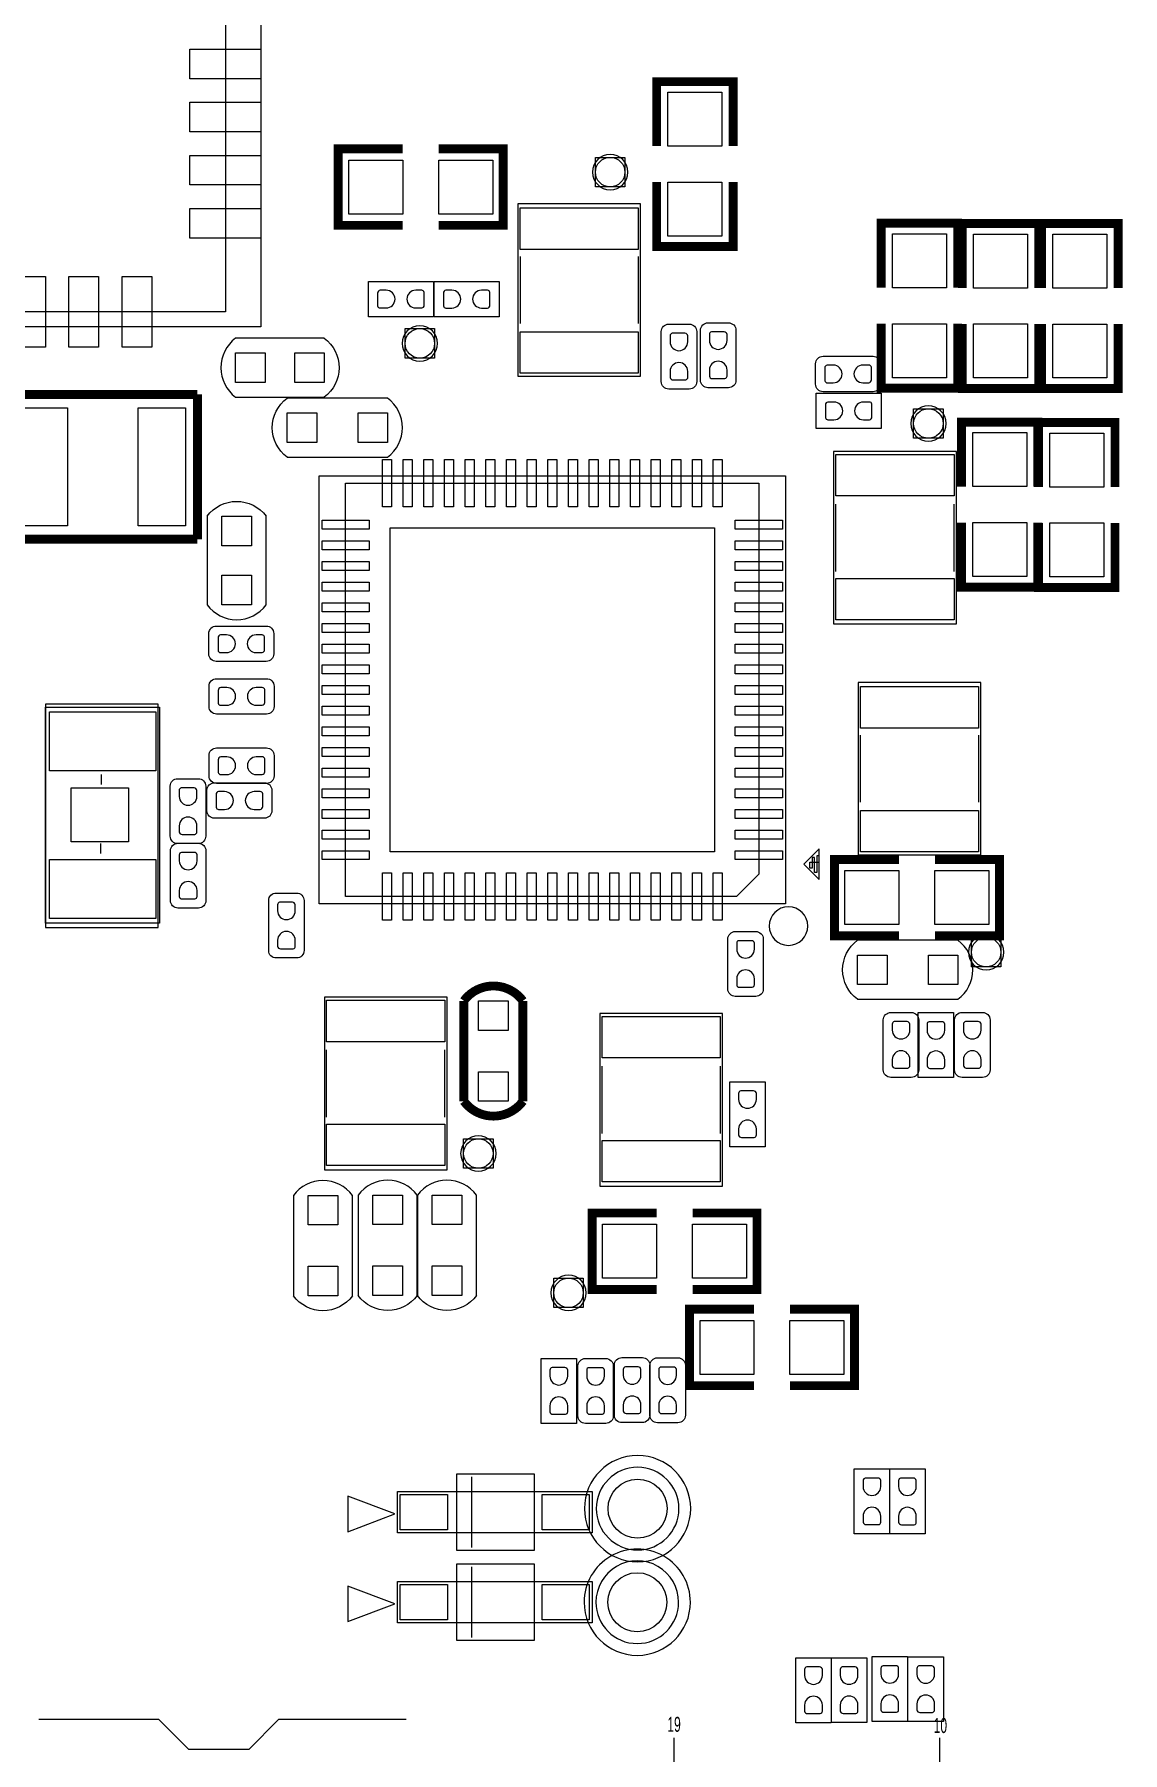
# Model space of a CAD drawing. Extents: x -27 to 80, y -24 to 59.
# Drawn here: x 9.29 to 27.73, y -0.14 to 28.96 of the extents above; entities that cross this region are included whole.
import ezdxf
from ezdxf.enums import TextEntityAlignment as Align

# ---------------------------------------------------------------- set-up
doc = ezdxf.new("R2010")
doc.units = 0
for name, color, linetype in [('PG_ASSEMBLY_TOP', 111, 'CONTINUOUS'), ('PG_SILKSCREEN_TOP', 92, 'CONTINUOUS'), ('PIN_TOP', 3, 'CONTINUOUS')]:
    doc.layers.add(name, color=color, linetype=linetype)

msp = doc.modelspace()

# ---------------------------------------------------------------- linework, layer by layer
at = {"layer": 'PG_ASSEMBLY_TOP'}
for points in [[(-0.068555, 24.011433), (-0.068555, 36.513338), (13.12926, 36.513338), (13.12926, 24.011433)], [(18.797524, 26.379932), (18.797524, 26.879804), (19.297396, 26.879804), (19.297396, 26.379932)], [(17.483125, 26.093928), (17.483125, 23.172928), (19.560819, 23.172928), (19.560819, 26.093928)], [(15.572994, 23.47849), (15.572994, 23.978362), (16.072866, 23.978362), (16.072866, 23.47849)], [(24.186896, 22.121368), (24.186896, 22.62124), (24.686768, 22.62124), (24.686768, 22.121368)], [(24.909831, 18.976035), (24.909831, 21.897035), (22.832111, 21.897035), (22.832111, 18.976035)], [(22.016517, 21.484311), (22.016517, 14.234109), (14.116609, 14.234109), (14.116609, 21.484311)], [(23.244785, 17.985715), (23.244785, 15.064715), (25.322581, 15.064715), (25.322581, 17.985715)], [(11.390376, 13.833602), (11.390376, 17.618202), (9.485376, 17.618202), (9.485376, 13.833602)], [(25.165304, 13.166852), (25.165304, 13.666724), (25.665176, 13.666724), (25.665176, 13.166852)], [(16.283711, 9.731451), (16.283711, 12.652451), (14.206017, 12.652451), (14.206017, 9.731451)], [(20.952003, 9.455861), (20.952003, 12.376861), (18.874283, 12.376861), (18.874283, 9.455861)], [(16.564864, 9.757664), (16.564864, 10.257536), (17.064736, 10.257536), (17.064736, 9.757664)], [(18.091658, 7.395972), (18.091658, 7.895844), (18.59153, 7.895844), (18.59153, 7.395972)], [(18.742939, 4.280662), (18.742939, 3.580638), (15.442921, 3.580638), (15.442921, 4.280662)], [(18.742939, 2.756662), (18.742939, 2.056638), (15.442921, 2.056638), (15.442921, 2.756662)]]:
    msp.add_lwpolyline(points, close=True, dxfattribs=at)
at = {"layer": 'PG_ASSEMBLY_TOP', "const_width": 0.100101}
for points in [[(19.834352, 27.070304), (19.834352, 28.162504), (21.129752, 28.162504), (21.129752, 27.070304)], [(15.533624, 25.729184), (14.441424, 25.729184), (14.441424, 27.024584), (15.533624, 27.024584)], [(16.143224, 25.729184), (17.235424, 25.729184), (17.235424, 27.024584), (16.143224, 27.024584)], [(19.834352, 26.460704), (19.834352, 25.368504), (21.129752, 25.368504), (21.129752, 26.460704)], [(23.63597, 24.672036), (23.63597, 25.764236), (24.93137, 25.764236), (24.93137, 24.672036)], [(25.011634, 24.666956), (25.011634, 25.759156), (26.307034, 25.759156), (26.307034, 24.666956)], [(26.355802, 24.666702), (26.355802, 25.758902), (27.651202, 25.758902), (27.651202, 24.666702)], [(23.63597, 24.062436), (23.63597, 22.970236), (24.93137, 22.970236), (24.93137, 24.062436)], [(25.011634, 24.057356), (25.011634, 22.965156), (26.307034, 22.965156), (26.307034, 24.057356)], [(26.355802, 24.057102), (26.355802, 22.964902), (27.651202, 22.964902), (27.651202, 24.057102)], [(26.29154, 21.302472), (26.29154, 22.394672), (24.99614, 22.394672), (24.99614, 21.302472)], [(27.597354, 21.296122), (27.597354, 22.388322), (26.301954, 22.388322), (26.301954, 21.296122)], [(26.29154, 20.692872), (26.29154, 19.600672), (24.99614, 19.600672), (24.99614, 20.692872)], [(27.597354, 20.686522), (27.597354, 19.594322), (26.301954, 19.594322), (26.301954, 20.686522)], [(23.937722, 13.692886), (22.845522, 13.692886), (22.845522, 14.988286), (23.937722, 14.988286)], [(24.547322, 13.692886), (25.639522, 13.692886), (25.639522, 14.988286), (24.547322, 14.988286)], [(16.568801, 12.592914), (16.568801, 10.892892)], [(17.568799, 10.892892), (17.568799, 12.592914)], [(19.832574, 8.999474), (18.740374, 8.999474), (18.740374, 7.704074), (19.832574, 7.704074)], [(20.442174, 8.999474), (21.534374, 8.999474), (21.534374, 7.704074), (20.442174, 7.704074)], [(21.482812, 7.36981), (20.390612, 7.36981), (20.390612, 6.07441), (21.482812, 6.07441)], [(22.092412, 7.36981), (23.184612, 7.36981), (23.184612, 6.07441), (22.092412, 6.07441)]]:
    msp.add_lwpolyline(points, dxfattribs=at)
at = {"layer": 'PG_ASSEMBLY_TOP'}
for points in [[(14.953031, 24.778741), (16.052851, 24.778741)], [(14.953031, 24.178743), (14.953031, 24.778741)], [(16.052851, 24.778741), (16.052851, 24.178743)], [(16.066795, 24.778208), (17.166615, 24.778208)], [(16.066795, 24.178209), (16.066795, 24.778208)], [(17.166615, 24.778208), (17.166615, 24.178209)], [(16.052851, 24.178743), (14.953031, 24.178743)], [(17.166615, 24.178209), (16.066795, 24.178209)], [(19.912305, 23.08225), (19.912305, 23.928349)], [(20.039305, 24.055349), (20.385507, 24.055349)], [(20.512507, 23.928349), (20.512507, 23.08225)], [(20.576769, 23.104856), (20.576769, 23.950955)], [(20.703769, 24.077955), (21.049971, 24.077955)], [(21.176971, 23.950955), (21.176971, 23.104856)], [(14.203909, 23.817097), (12.70381, 23.817097)], [(22.526447, 23.037622), (22.526447, 23.383824)], [(22.653447, 23.510824), (23.499547, 23.510824)], [(23.626547, 23.383824), (23.626547, 23.037622)], [(12.70381, 22.817303), (14.203909, 22.817303)], [(15.277211, 22.801199), (13.577189, 22.801199)], [(20.385507, 22.95525), (20.039305, 22.95525)], [(21.049971, 22.977856), (20.703769, 22.977856)], [(22.536353, 22.885476), (23.636173, 22.885476)], [(22.536353, 22.285477), (22.536353, 22.885476)], [(23.499547, 22.910622), (22.653447, 22.910622)], [(23.636173, 22.885476), (23.636173, 22.285477)], [(23.636173, 22.285477), (22.536353, 22.285477)], [(13.577189, 21.801201), (15.277211, 21.801201)], [(12.220981, 20.800619), (12.220981, 19.300419)], [(13.2207, 19.300419), (13.2207, 20.800619)], [(12.376099, 18.941821), (13.222199, 18.941821)], [(12.249099, 18.468619), (12.249099, 18.814821)], [(13.349199, 18.814821), (13.349199, 18.468619)], [(13.222199, 18.341619), (12.376099, 18.341619)], [(12.380671, 18.049519), (13.226771, 18.049519)], [(12.253671, 17.576317), (12.253671, 17.922519)], [(13.353771, 17.922519), (13.353771, 17.576317)], [(13.226771, 17.449317), (12.380671, 17.449317)], [(12.253671, 16.402583), (12.253671, 16.748785)], [(12.380671, 16.875785), (13.226771, 16.875785)], [(13.353771, 16.748785), (13.353771, 16.402583)], [(11.724361, 16.355847), (12.070563, 16.355847)], [(11.597361, 15.382748), (11.597361, 16.228847)], [(12.197563, 16.228847), (12.197563, 15.382748)], [(12.217095, 15.812795), (12.217095, 16.158997)], [(12.344095, 16.285997), (13.190195, 16.285997)], [(13.226771, 16.275583), (12.380671, 16.275583)], [(13.317195, 16.158997), (13.317195, 15.812795)], [(13.190195, 15.685795), (12.344095, 15.685795)], [(11.599697, 14.290015), (11.599697, 15.136114)], [(12.070563, 15.255748), (11.724361, 15.255748)], [(11.726697, 15.263114), (12.072899, 15.263114)], [(12.199899, 15.136114), (12.199899, 14.290015)], [(13.263601, 13.44549), (13.263601, 14.291589)], [(13.390601, 14.418589), (13.736803, 14.418589)], [(13.863803, 14.291589), (13.863803, 13.44549)], [(12.072899, 14.163015), (11.726697, 14.163015)], [(21.166557, 13.767587), (21.512759, 13.767587)], [(21.039557, 12.794488), (21.039557, 13.640587)], [(21.639759, 13.640587), (21.639759, 12.794488)], [(24.937034, 13.618566), (23.237012, 13.618566)], [(13.736803, 13.31849), (13.390601, 13.31849)], [(21.512759, 12.667488), (21.166557, 12.667488)], [(23.237012, 12.618568), (24.937034, 12.618568)], [(23.673308, 11.423371), (23.673308, 12.26947)], [(23.800308, 12.39647), (24.14651, 12.39647)], [(24.263883, 12.393651), (24.863882, 12.393651)], [(24.263883, 11.293831), (24.263883, 12.393651)], [(24.27351, 12.26947), (24.27351, 11.423371)], [(24.863882, 12.393651), (24.863882, 11.293831)], [(24.879833, 11.423625), (24.879833, 12.269724)], [(25.006833, 12.396724), (25.353035, 12.396724)], [(25.480035, 12.269724), (25.480035, 11.423625)], [(21.072577, 11.222228), (21.672575, 11.222228)], [(21.072577, 10.122408), (21.072577, 11.222228)], [(21.672575, 11.222228), (21.672575, 10.122408)], [(24.14651, 11.296371), (23.800308, 11.296371)], [(24.863882, 11.293831), (24.263883, 11.293831)], [(25.353035, 11.296625), (25.006833, 11.296625)], [(21.672575, 10.122408), (21.072577, 10.122408)], [(13.682091, 9.297035), (13.682091, 7.597013)], [(14.682089, 7.597013), (14.682089, 9.297035)], [(14.779117, 9.301836), (14.779117, 7.601814)], [(15.779115, 7.601814), (15.779115, 9.301836)], [(15.782646, 9.301836), (15.782646, 7.601814)], [(16.782644, 7.601814), (16.782644, 9.301836)], [(17.877257, 6.535166), (18.477255, 6.535166)], [(17.877257, 5.435346), (17.877257, 6.535166)], [(18.477255, 6.535166), (18.477255, 5.435346)], [(18.500065, 5.562092), (18.500065, 6.408191)], [(18.627065, 6.535191), (18.973267, 6.535191)], [(19.100267, 6.408191), (19.100267, 5.562092)], [(19.118605, 5.576037), (19.118605, 6.422136)], [(19.245605, 6.549136), (19.591807, 6.549136)], [(19.718807, 6.422136), (19.718807, 5.576037)], [(19.719849, 5.572938), (19.719849, 6.419037)], [(19.846849, 6.546037), (20.193051, 6.546037)], [(20.320051, 6.419037), (20.320051, 5.572938)], [(18.477255, 5.435346), (17.877257, 5.435346)], [(18.973267, 5.435092), (18.627065, 5.435092)], [(19.591807, 5.449037), (19.245605, 5.449037)], [(20.193051, 5.445938), (19.846849, 5.445938)], [(23.180269, 4.664786), (23.780267, 4.664786)], [(23.180269, 3.564966), (23.180269, 4.664786)], [(23.780267, 4.664786), (23.780267, 3.564966)], [(23.781055, 4.664202), (24.381054, 4.664202)], [(23.781055, 3.564382), (23.781055, 4.664202)], [(24.381054, 4.664202), (24.381054, 3.564382)], [(23.780267, 3.564966), (23.180269, 3.564966)], [(24.381054, 3.564382), (23.781055, 3.564382)], [(22.190177, 1.465021), (22.790175, 1.465021)], [(22.190177, 0.365201), (22.190177, 1.465021)], [(22.790175, 1.465021), (22.790175, 0.365201)], [(22.793173, 1.466545), (23.393171, 1.466545)], [(22.793173, 0.366725), (22.793173, 1.466545)], [(23.393171, 1.466545), (23.393171, 0.366725)], [(23.482935, 1.486357), (24.082934, 1.486357)], [(23.482935, 0.386537), (23.482935, 1.486357)], [(24.082934, 1.486357), (24.082934, 0.386537)], [(24.091011, 1.484071), (24.69101, 1.484071)], [(24.091011, 0.384251), (24.091011, 1.484071)], [(24.69101, 1.484071), (24.69101, 0.384251)], [(15.591282, 0.421894), (13.432282, 0.421894), (12.924282, -0.086106), (11.908282, -0.086106), (11.400282, 0.421894), (9.368282, 0.421894)], [(22.790175, 0.365201), (22.190177, 0.365201)], [(23.393171, 0.366725), (22.793173, 0.366725)], [(24.082934, 0.386537), (23.482935, 0.386537)], [(24.69101, 0.384251), (24.091011, 0.384251)], [(20.129398, -0.488696), (20.129398, 0.111303)], [(24.629491, -0.488696), (24.629491, 0.111303)]]:
    msp.add_lwpolyline(points, dxfattribs=at)
for points in [[(19.912305, 23.928349, -0.414135), (20.039305, 24.055349)], [(20.385507, 24.055349, -0.414214), (20.512507, 23.928349)], [(20.576769, 23.950955, -0.414135), (20.703769, 24.077955)], [(21.049971, 24.077955, -0.414214), (21.176971, 23.950955)], [(12.70381, 23.817097, 0.503929), (12.70381, 22.817303)], [(14.203909, 23.817097, -0.504973), (14.203909, 22.817303)], [(22.526447, 23.383824, -0.414174), (22.653447, 23.510824)], [(23.499547, 23.510824, -0.414135), (23.626547, 23.383824)], [(20.039305, 22.95525, -0.414174), (19.912305, 23.08225)], [(20.512507, 23.08225, -0.414253), (20.385507, 22.95525)], [(20.703769, 22.977856, -0.414174), (20.576769, 23.104856)], [(21.176971, 23.104856, -0.414253), (21.049971, 22.977856)], [(22.653447, 22.910622, -0.414253), (22.526447, 23.037622)], [(23.626547, 23.037622, -0.414214), (23.499547, 22.910622)], [(13.577087, 21.801303, -0.504928), (13.577087, 22.801097)], [(15.277313, 21.801303, 0.503873), (15.277313, 22.801097)], [(12.220981, 20.800619, -0.504914), (13.2207, 20.800619)], [(12.220981, 19.300419, 0.503873), (13.2207, 19.300419)], [(12.249099, 18.814821, -0.414214), (12.376099, 18.941821)], [(13.222199, 18.941821, -0.414253), (13.349199, 18.814821)], [(12.376099, 18.341619, -0.414135), (12.249099, 18.468619)], [(13.349199, 18.468619, -0.414174), (13.222199, 18.341619)], [(12.253671, 17.922519, -0.414214), (12.380671, 18.049519)], [(13.226771, 18.049519, -0.414253), (13.353771, 17.922519)], [(12.380671, 17.449317, -0.414135), (12.253671, 17.576317)], [(13.353771, 17.576317, -0.414174), (13.226771, 17.449317)], [(12.253671, 16.748785, -0.414214), (12.380671, 16.875785)], [(13.226771, 16.875785, -0.414253), (13.353771, 16.748785)], [(11.597361, 16.228847, -0.414135), (11.724361, 16.355847)], [(12.070563, 16.355847, -0.414214), (12.197563, 16.228847)], [(12.380671, 16.275583, -0.414135), (12.253671, 16.402583)], [(13.353771, 16.402583, -0.414174), (13.226771, 16.275583)], [(12.217095, 16.158997, -0.414214), (12.344095, 16.285997)], [(13.190195, 16.285997, -0.414253), (13.317195, 16.158997)], [(12.344095, 15.685795, -0.414135), (12.217095, 15.812795)], [(13.317195, 15.812795, -0.414174), (13.190195, 15.685795)], [(11.724361, 15.255748, -0.414174), (11.597361, 15.382748)], [(11.599697, 15.136114, -0.414253), (11.726697, 15.263114)], [(12.197563, 15.382748, -0.414253), (12.070563, 15.255748)], [(12.072899, 15.263114, -0.414174), (12.199899, 15.136114)], [(11.726697, 14.163015, -0.414214), (11.599697, 14.290015)], [(12.199899, 14.290015, -0.414135), (12.072899, 14.163015)], [(13.263601, 14.291589, -0.414135), (13.390601, 14.418589)], [(13.736803, 14.418589, -0.414214), (13.863803, 14.291589)], [(21.039557, 13.640587, -0.414135), (21.166557, 13.767587)], [(21.512759, 13.767587, -0.414214), (21.639759, 13.640587)], [(13.390601, 13.31849, -0.414174), (13.263601, 13.44549)], [(13.863803, 13.44549, -0.414253), (13.736803, 13.31849)], [(23.236911, 12.618669, -0.504928), (23.236911, 13.618464)], [(24.937136, 12.618669, 0.503873), (24.937136, 13.618464)], [(21.166557, 12.667488, -0.414174), (21.039557, 12.794488)], [(21.639759, 12.794488, -0.414253), (21.512759, 12.667488)], [(23.673308, 12.26947, -0.414253), (23.800308, 12.39647)], [(24.14651, 12.39647, -0.414174), (24.27351, 12.26947)], [(24.879833, 12.269724, -0.414253), (25.006833, 12.396724)], [(25.353035, 12.396724, -0.414174), (25.480035, 12.269724)], [(23.800308, 11.296371, -0.414214), (23.673308, 11.423371)], [(24.27351, 11.423371, -0.414135), (24.14651, 11.296371)], [(25.006833, 11.296625, -0.414214), (24.879833, 11.423625)], [(25.480035, 11.423625, -0.414135), (25.353035, 11.296625)], [(14.681987, 9.297137, 0.503873), (13.682193, 9.297137)], [(15.779013, 9.301937, 0.503873), (14.779219, 9.301937)], [(16.782542, 9.301937, 0.503873), (15.782747, 9.301937)], [(14.681987, 7.596911, -0.504928), (13.682193, 7.596911)], [(15.779013, 7.601712, -0.504928), (14.779219, 7.601712)], [(16.782542, 7.601712, -0.504928), (15.782747, 7.601712)], [(18.500065, 6.408191, -0.414135), (18.627065, 6.535191)], [(18.973267, 6.535191, -0.414214), (19.100267, 6.408191)], [(19.118605, 6.422136, -0.414253), (19.245605, 6.549136)], [(19.591807, 6.549136, -0.414174), (19.718807, 6.422136)], [(19.719849, 6.419037, -0.414253), (19.846849, 6.546037)], [(20.193051, 6.546037, -0.414174), (20.320051, 6.419037)], [(18.627065, 5.435092, -0.414174), (18.500065, 5.562092)], [(19.100267, 5.562092, -0.414253), (18.973267, 5.435092)], [(19.245605, 5.449037, -0.414214), (19.118605, 5.576037)], [(19.718807, 5.576037, -0.414135), (19.591807, 5.449037)], [(19.846849, 5.445938, -0.414214), (19.719849, 5.572938)], [(20.320051, 5.572938, -0.414135), (20.193051, 5.445938)], [(20.411135, 3.991915, 1), (18.611342, 3.991915, 1), (20.411135, 3.991915)], [(20.405827, 2.406675, 1.000006), (18.605957, 2.406675, 0.999994), (20.405827, 2.406675)]]:
    msp.add_lwpolyline(points, format="xyb", dxfattribs=at)
at = {"layer": 'PG_ASSEMBLY_TOP', "const_width": 0.100101}
for points in [[(17.568697, 12.593015, 0.503873), (16.568903, 12.593015)], [(17.568697, 10.89279, -0.504928), (16.568903, 10.89279)]]:
    msp.add_lwpolyline(points, format="xyb", dxfattribs=at)
at = {"layer": 'PG_SILKSCREEN_TOP'}
for points in [[(12.529845, 36.261827), (12.529845, 24.262842)], [(17.521225, 25.202337), (17.521225, 24.064443)], [(19.522719, 25.202337), (19.522719, 24.064443)], [(12.529845, 24.262842), (0.530962, 24.262842)], [(14.203909, 23.817097), (12.70381, 23.817097)], [(12.70381, 22.817303), (14.203909, 22.817303)], [(15.277211, 22.801199), (13.577189, 22.801199)], [(13.577189, 21.801201), (15.277211, 21.801201)], [(14.566417, 21.359419), (21.566607, 21.359419)], [(14.566417, 14.359128), (14.566417, 21.359419)], [(21.566607, 21.359419), (21.566607, 14.739315)], [(22.870211, 19.86755), (22.870211, 21.005546)], [(24.871731, 19.86755), (24.871731, 21.005546)], [(12.220981, 20.800619), (12.220981, 19.300419)], [(13.2207, 19.300419), (13.2207, 20.800619)], [(11.415776, 17.542002), (11.415776, 13.909802), (9.485376, 13.909802), (9.485376, 17.567402), (11.415776, 17.567402), (11.415776, 17.542002)], [(23.282885, 17.094225), (23.282885, 15.956305)], [(25.284481, 17.094225), (25.284481, 15.956305)], [(10.430561, 16.258515), (10.430561, 16.42872)], [(9.920478, 16.198621), (10.890555, 16.198621)], [(9.920478, 15.288514), (9.920478, 16.198621)], [(10.890555, 16.198621), (10.890555, 15.288514)], [(10.890555, 15.288514), (9.920478, 15.288514)], [(10.420655, 15.088616), (10.420655, 15.258517)], [(22.586417, 15.169109), (22.3266, 14.909317)], [(22.586417, 14.939213), (22.586417, 15.169109)], [(22.3266, 14.909317), (22.586417, 14.649221)], [(22.426397, 14.939213), (22.586417, 14.939213)], [(22.426397, 14.839213), (22.426397, 14.939213)], [(22.466503, 15.019325), (22.466503, 14.839213)], [(22.506407, 15.019325), (22.466503, 15.019325)], [(22.506407, 14.769313), (22.506407, 15.019325)], [(22.546615, 15.049221), (22.546615, 14.769313)], [(22.586417, 15.049221), (22.546615, 15.049221)], [(22.586417, 14.649221), (22.586417, 15.049221)], [(21.566607, 14.739315), (21.186419, 14.359128)], [(22.466503, 14.839213), (22.426397, 14.839213)], [(22.546615, 14.769313), (22.506407, 14.769313)], [(21.186419, 14.359128), (14.566417, 14.359128)], [(24.937034, 13.618566), (23.237012, 13.618566)], [(23.237012, 12.618568), (24.937034, 12.618568)], [(14.244015, 10.62294), (14.244015, 11.760962)], [(16.245611, 10.62294), (16.245611, 11.760962)], [(18.912383, 10.347477), (18.912383, 11.485372)], [(20.913903, 10.347477), (20.913903, 11.485372)], [(13.682091, 9.297035), (13.682091, 7.597013)], [(14.682089, 7.597013), (14.682089, 9.297035)], [(14.779117, 9.301836), (14.779117, 7.601814)], [(15.779115, 7.601814), (15.779115, 9.301836)], [(15.782646, 9.301836), (15.782646, 7.601814)], [(16.782644, 7.601814), (16.782644, 9.301836)], [(16.451021, 3.280639), (16.451021, 4.580661)], [(16.451021, 4.580661), (17.760925, 4.580661)], [(16.699535, 4.530547), (16.699535, 3.330753)], [(17.760925, 4.580661), (17.760925, 3.280639)], [(17.760925, 3.280639), (16.451021, 3.280639)], [(16.451021, 1.756639), (16.451021, 3.056661)], [(16.451021, 3.056661), (17.760925, 3.056661)], [(16.699535, 3.006547), (16.699535, 1.806753)], [(17.760925, 3.056661), (17.760925, 1.756639)], [(17.760925, 1.756639), (16.451021, 1.756639)], [(15.591282, 0.421894), (13.432282, 0.421894), (12.924282, -0.086106), (11.908282, -0.086106), (11.400282, 0.421894), (9.368282, 0.421894)]]:
    msp.add_lwpolyline(points, dxfattribs=at)
for points, const_width in [([(19.834352, 27.070304), (19.834352, 28.162504), (21.129752, 28.162504), (21.129752, 27.070304)], 0.150089), ([(15.533624, 25.729184), (14.441424, 25.729184), (14.441424, 27.024584), (15.533624, 27.024584)], 0.150089), ([(16.143224, 25.729184), (17.235424, 25.729184), (17.235424, 27.024584), (16.143224, 27.024584)], 0.150089), ([(19.834352, 26.460704), (19.834352, 25.368504), (21.129752, 25.368504), (21.129752, 26.460704)], 0.150089), ([(23.63597, 24.672036), (23.63597, 25.764236), (24.93137, 25.764236), (24.93137, 24.672036)], 0.150089), ([(25.011634, 24.666956), (25.011634, 25.759156), (26.307034, 25.759156), (26.307034, 24.666956)], 0.150089), ([(26.355802, 24.666702), (26.355802, 25.758902), (27.651202, 25.758902), (27.651202, 24.666702)], 0.150089), ([(23.63597, 24.062436), (23.63597, 22.970236), (24.93137, 22.970236), (24.93137, 24.062436)], 0.150089), ([(25.011634, 24.057356), (25.011634, 22.965156), (26.307034, 22.965156), (26.307034, 24.057356)], 0.150089), ([(26.355802, 24.057102), (26.355802, 22.964902), (27.651202, 22.964902), (27.651202, 24.057102)], 0.150089), ([(12.055805, 22.864597), (8.850427, 22.864597)], 0.1524), ([(12.055805, 20.410399), (12.055805, 22.864597)], 0.1524), ([(26.29154, 21.302472), (26.29154, 22.394672), (24.99614, 22.394672), (24.99614, 21.302472)], 0.150089), ([(27.597354, 21.296122), (27.597354, 22.388322), (26.301954, 22.388322), (26.301954, 21.296122)], 0.150089), ([(26.29154, 20.692872), (26.29154, 19.600672), (24.99614, 19.600672), (24.99614, 20.692872)], 0.150089), ([(27.597354, 20.686522), (27.597354, 19.594322), (26.301954, 19.594322), (26.301954, 20.686522)], 0.150089), ([(8.850427, 20.410399), (12.055805, 20.410399)], 0.1524), ([(23.937722, 13.692886), (22.845522, 13.692886), (22.845522, 14.988286), (23.937722, 14.988286)], 0.150089), ([(24.547322, 13.692886), (25.639522, 13.692886), (25.639522, 14.988286), (24.547322, 14.988286)], 0.150089), ([(16.568801, 12.592914), (16.568801, 10.892892)], 0.150089), ([(17.568799, 10.892892), (17.568799, 12.592914)], 0.150089), ([(19.832574, 8.999474), (18.740374, 8.999474), (18.740374, 7.704074), (19.832574, 7.704074)], 0.150089), ([(20.442174, 8.999474), (21.534374, 8.999474), (21.534374, 7.704074), (20.442174, 7.704074)], 0.150089), ([(21.482812, 7.36981), (20.390612, 7.36981), (20.390612, 6.07441), (21.482812, 6.07441)], 0.150089), ([(22.092412, 7.36981), (23.184612, 7.36981), (23.184612, 6.07441), (22.092412, 6.07441)], 0.150089)]:
    msp.add_lwpolyline(points, dxfattribs=dict(at, const_width=const_width))
for points in [[(19.347434, 26.629868, 1), (18.747486, 26.629868, 1), (19.347434, 26.629868)], [(16.122904, 23.728426, 1), (15.522956, 23.728426, 1), (16.122904, 23.728426)], [(12.70381, 23.817097, 0.503929), (12.70381, 22.817303)], [(14.203909, 23.817097, -0.504973), (14.203909, 22.817303)], [(13.577087, 21.801303, -0.504928), (13.577087, 22.801097)], [(15.277313, 21.801303, 0.503873), (15.277313, 22.801097)], [(24.736806, 22.371304, 1), (24.136858, 22.371304, 1), (24.736806, 22.371304)], [(12.220981, 20.800619, -0.504914), (13.2207, 20.800619)], [(12.220981, 19.300419, 0.503873), (13.2207, 19.300419)], [(22.393402, 13.859256, 1), (21.739606, 13.859256, 1), (22.393402, 13.859256)], [(25.715214, 13.416788, 1), (25.115266, 13.416788, 1), (25.715214, 13.416788)], [(23.236911, 12.618669, -0.504928), (23.236911, 13.618464)], [(24.937136, 12.618669, 0.503873), (24.937136, 13.618464)], [(17.114774, 10.0076, 1), (16.514826, 10.0076, 1), (17.114774, 10.0076)], [(14.681987, 9.297137, 0.503873), (13.682193, 9.297137)], [(15.779013, 9.301937, 0.503873), (14.779219, 9.301937)], [(16.782542, 9.301937, 0.503873), (15.782747, 9.301937)], [(18.641568, 7.645908, 1), (18.04162, 7.645908, 1), (18.641568, 7.645908)], [(14.681987, 7.596911, -0.504928), (13.682193, 7.596911)], [(15.779013, 7.601712, -0.504928), (14.779219, 7.601712)], [(16.782542, 7.601712, -0.504928), (15.782747, 7.601712)], [(20.211237, 3.991915, 1), (18.81124, 3.991915, 1), (20.211237, 3.991915)], [(20.205929, 2.406675, 1.000007), (18.805855, 2.406675, 0.999993), (20.205929, 2.406675)]]:
    msp.add_lwpolyline(points, format="xyb", dxfattribs=at)
at = {"layer": 'PG_SILKSCREEN_TOP', "const_width": 0.150089}
for points in [[(17.568697, 12.593015, 0.503873), (16.568903, 12.593015)], [(17.568697, 10.89279, -0.504928), (16.568903, 10.89279)]]:
    msp.add_lwpolyline(points, format="xyb", dxfattribs=at)
at = {"layer": 'PG_SILKSCREEN_TOP'}
for points in [[(14.601419, 4.201439), (14.601419, 3.601441), (15.401341, 3.90144)], [(14.601419, 2.677439), (14.601419, 2.077441), (15.401341, 2.37744)]]:
    msp.add_lwpolyline(points, close=True, dxfattribs=at)
at = {"layer": 'PIN_TOP'}
for points in [[(11.93038, 28.211196), (11.93038, 28.711601), (13.129285, 28.711601), (13.129285, 28.211196)], [(20.939252, 27.984704), (20.939252, 27.070304), (20.024852, 27.070304), (20.024852, 27.984704)], [(11.93038, 27.312112), (11.93038, 27.812517), (13.129285, 27.812517), (13.129285, 27.312112)], [(11.93038, 26.412901), (11.93038, 26.913307), (13.129285, 26.913307), (13.129285, 26.412901)], [(14.619224, 26.834084), (15.533624, 26.834084), (15.533624, 25.919684), (14.619224, 25.919684)], [(16.143224, 26.834084), (17.057624, 26.834084), (17.057624, 25.919684), (16.143224, 25.919684)], [(20.939252, 26.460704), (20.939252, 25.546304), (20.024852, 25.546304), (20.024852, 26.460704)], [(11.93038, 25.511201), (11.93038, 26.011607), (13.129285, 26.011607), (13.129285, 25.511201)], [(17.522406, 26.022732), (19.521411, 26.022732), (19.521411, 25.321743), (17.522406, 25.321743)], [(24.74087, 25.586436), (24.74087, 24.672036), (23.82647, 24.672036), (23.82647, 25.586436)], [(26.116534, 25.581356), (26.116534, 24.666956), (25.202134, 24.666956), (25.202134, 25.581356)], [(27.460702, 25.581102), (27.460702, 24.666702), (26.546302, 24.666702), (26.546302, 25.581102)], [(8.980119, 23.663351), (8.980119, 24.862257), (9.480525, 24.862257), (9.480525, 23.663351)], [(9.87933, 23.663351), (9.87933, 24.862257), (10.379735, 24.862257), (10.379735, 23.663351)], [(10.78103, 23.663351), (10.78103, 24.862257), (11.281435, 24.862257), (11.281435, 23.663351)], [(17.522406, 23.924743), (19.521411, 23.924743), (19.521411, 23.223753), (17.522406, 23.223753)], [(24.74087, 24.062436), (24.74087, 23.148036), (23.82647, 23.148036), (23.82647, 24.062436)], [(26.116534, 24.057356), (26.116534, 23.142956), (25.202134, 23.142956), (25.202134, 24.057356)], [(27.460702, 24.057102), (27.460702, 23.142702), (26.546302, 23.142702), (26.546302, 24.057102)], [(12.703962, 23.067239), (12.703962, 23.567136), (13.20386, 23.567136), (13.20386, 23.067239)], [(13.703757, 23.067239), (13.703757, 23.567136), (14.203655, 23.567136), (14.203655, 23.067239)], [(9.053068, 20.6375), (9.053068, 22.637496), (9.853168, 22.637496), (9.853168, 20.6375)], [(11.053064, 20.6375), (11.053064, 22.637496), (11.853164, 22.637496), (11.853164, 20.6375)], [(14.077137, 22.551136), (14.077137, 22.051264), (13.577265, 22.051264), (13.577265, 22.551136)], [(15.277135, 22.551136), (15.277135, 22.051264), (14.777263, 22.051264), (14.777263, 22.551136)], [(25.18664, 21.302472), (25.18664, 22.216872), (26.10104, 22.216872), (26.10104, 21.302472)], [(26.492454, 21.296122), (26.492454, 22.210522), (27.406854, 22.210522), (27.406854, 21.296122)], [(24.870423, 21.145246), (22.871417, 21.145246), (22.871417, 21.846235), (24.870423, 21.846235)], [(15.34146, 21.759367), (15.34146, 20.959267), (15.191372, 20.959267), (15.191372, 21.759367)], [(15.691447, 21.759367), (15.691447, 20.959267), (15.541358, 20.959267), (15.541358, 21.759367)], [(16.041459, 21.759367), (16.041459, 20.959267), (15.89137, 20.959267), (15.89137, 21.759367)], [(16.391446, 21.759367), (16.391446, 20.959267), (16.241357, 20.959267), (16.241357, 21.759367)], [(16.741559, 21.759367), (16.741559, 20.959267), (16.591471, 20.959267), (16.591471, 21.759367)], [(17.091546, 21.759367), (17.091546, 20.959267), (16.941457, 20.959267), (16.941457, 21.759367)], [(17.441558, 21.759367), (17.441558, 20.959267), (17.291469, 20.959267), (17.291469, 21.759367)], [(17.791544, 21.759367), (17.791544, 20.959267), (17.641456, 20.959267), (17.641456, 21.759367)], [(18.141556, 21.759367), (18.141556, 20.959267), (17.991468, 20.959267), (17.991468, 21.759367)], [(18.491568, 21.759367), (18.491568, 20.959267), (18.34148, 20.959267), (18.34148, 21.759367)], [(18.841555, 21.759367), (18.841555, 20.959267), (18.691466, 20.959267), (18.691466, 21.759367)], [(19.191567, 21.759367), (19.191567, 20.959267), (19.041478, 20.959267), (19.041478, 21.759367)], [(19.541553, 21.759367), (19.541553, 20.959267), (19.391465, 20.959267), (19.391465, 21.759367)], [(19.891667, 21.759367), (19.891667, 20.959267), (19.741578, 20.959267), (19.741578, 21.759367)], [(20.241654, 21.759367), (20.241654, 20.959267), (20.091565, 20.959267), (20.091565, 21.759367)], [(20.591666, 21.759367), (20.591666, 20.959267), (20.441577, 20.959267), (20.441577, 21.759367)], [(20.941652, 21.759367), (20.941652, 20.959267), (20.791564, 20.959267), (20.791564, 21.759367)], [(12.970751, 20.300455), (12.470854, 20.300455), (12.470854, 20.800352), (12.970751, 20.800352)], [(14.966467, 20.734363), (14.966467, 20.584274), (14.166367, 20.584274), (14.166367, 20.734363)], [(21.966657, 20.734363), (21.966657, 20.584274), (21.166557, 20.584274), (21.166557, 20.734363)], [(25.18664, 19.778472), (25.18664, 20.692872), (26.10104, 20.692872), (26.10104, 19.778472)], [(26.492454, 19.772122), (26.492454, 20.686522), (27.406854, 20.686522), (27.406854, 19.772122)], [(14.966467, 20.384376), (14.966467, 20.234288), (14.166367, 20.234288), (14.166367, 20.384376)], [(20.811515, 20.604226), (20.811515, 15.114219), (15.321509, 15.114219), (15.321509, 20.604226)], [(21.966657, 20.384376), (21.966657, 20.234288), (21.166557, 20.234288), (21.166557, 20.384376)], [(12.970751, 19.30066), (12.470854, 19.30066), (12.470854, 19.800557), (12.970751, 19.800557)], [(14.966467, 20.034364), (14.966467, 19.884276), (14.166367, 19.884276), (14.166367, 20.034364)], [(21.966657, 20.034364), (21.966657, 19.884276), (21.166557, 19.884276), (21.166557, 20.034364)], [(14.966467, 19.684378), (14.966467, 19.534289), (14.166367, 19.534289), (14.166367, 19.684378)], [(21.966657, 19.684378), (21.966657, 19.534289), (21.166557, 19.534289), (21.166557, 19.684378)], [(24.870423, 19.047257), (22.871417, 19.047257), (22.871417, 19.748246), (24.870423, 19.748246)], [(14.966467, 19.334264), (14.966467, 19.184175), (14.166367, 19.184175), (14.166367, 19.334264)], [(21.966657, 19.334264), (21.966657, 19.184175), (21.166557, 19.184175), (21.166557, 19.334264)], [(14.966467, 18.984278), (14.966467, 18.834189), (14.166367, 18.834189), (14.166367, 18.984278)], [(21.966657, 18.984278), (21.966657, 18.834189), (21.166557, 18.834189), (21.166557, 18.984278)], [(14.966467, 18.634266), (14.966467, 18.484177), (14.166367, 18.484177), (14.166367, 18.634266)], [(21.966657, 18.634266), (21.966657, 18.484177), (21.166557, 18.484177), (21.166557, 18.634266)], [(14.966467, 18.284279), (14.966467, 18.13419), (14.166367, 18.13419), (14.166367, 18.284279)], [(21.966657, 18.284279), (21.966657, 18.13419), (21.166557, 18.13419), (21.166557, 18.284279)], [(14.966467, 17.934267), (14.966467, 17.784178), (14.166367, 17.784178), (14.166367, 17.934267)], [(21.966657, 17.934267), (21.966657, 17.784178), (21.166557, 17.784178), (21.166557, 17.934267)], [(23.284167, 17.914595), (25.283173, 17.914595), (25.283173, 17.213605), (23.284167, 17.213605)], [(9.550527, 17.48851), (11.350625, 17.48851), (11.350625, 16.488512), (9.550527, 16.488512)], [(14.966467, 17.584255), (14.966467, 17.434166), (14.166367, 17.434166), (14.166367, 17.584255)], [(21.966657, 17.584255), (21.966657, 17.434166), (21.166557, 17.434166), (21.166557, 17.584255)], [(14.966467, 17.234268), (14.966467, 17.08418), (14.166367, 17.08418), (14.166367, 17.234268)], [(21.966657, 17.234268), (21.966657, 17.08418), (21.166557, 17.08418), (21.166557, 17.234268)], [(14.966467, 16.884256), (14.966467, 16.734168), (14.166367, 16.734168), (14.166367, 16.884256)], [(21.966657, 16.884256), (21.966657, 16.734168), (21.166557, 16.734168), (21.166557, 16.884256)], [(14.966467, 16.53427), (14.966467, 16.384181), (14.166367, 16.384181), (14.166367, 16.53427)], [(21.966657, 16.53427), (21.966657, 16.384181), (21.166557, 16.384181), (21.166557, 16.53427)], [(14.966467, 16.184156), (14.966467, 16.034067), (14.166367, 16.034067), (14.166367, 16.184156)], [(21.966657, 16.184156), (21.966657, 16.034067), (21.166557, 16.034067), (21.166557, 16.184156)], [(14.966467, 15.83417), (14.966467, 15.684081), (14.166367, 15.684081), (14.166367, 15.83417)], [(21.966657, 15.83417), (21.966657, 15.684081), (21.166557, 15.684081), (21.166557, 15.83417)], [(23.284167, 15.816605), (25.283173, 15.816605), (25.283173, 15.115616), (23.284167, 15.115616)], [(14.966467, 15.484157), (14.966467, 15.334069), (14.166367, 15.334069), (14.166367, 15.484157)], [(21.966657, 15.484157), (21.966657, 15.334069), (21.166557, 15.334069), (21.166557, 15.484157)], [(9.550527, 14.988692), (11.350625, 14.988692), (11.350625, 13.988694), (9.550527, 13.988694)], [(14.966467, 15.134171), (14.966467, 14.984082), (14.166367, 14.984082), (14.166367, 15.134171)], [(21.966657, 15.134171), (21.966657, 14.984082), (21.166557, 14.984082), (21.166557, 15.134171)], [(15.34146, 14.759178), (15.34146, 13.959078), (15.191372, 13.959078), (15.191372, 14.759178)], [(15.691447, 14.759178), (15.691447, 13.959078), (15.541358, 13.959078), (15.541358, 14.759178)], [(16.041459, 14.759178), (16.041459, 13.959078), (15.89137, 13.959078), (15.89137, 14.759178)], [(16.391446, 14.759178), (16.391446, 13.959078), (16.241357, 13.959078), (16.241357, 14.759178)], [(16.741559, 14.759178), (16.741559, 13.959078), (16.591471, 13.959078), (16.591471, 14.759178)], [(17.091546, 14.759178), (17.091546, 13.959078), (16.941457, 13.959078), (16.941457, 14.759178)], [(17.441558, 14.759178), (17.441558, 13.959078), (17.291469, 13.959078), (17.291469, 14.759178)], [(17.791544, 14.759178), (17.791544, 13.959078), (17.641456, 13.959078), (17.641456, 14.759178)], [(18.141556, 14.759178), (18.141556, 13.959078), (17.991468, 13.959078), (17.991468, 14.759178)], [(18.491568, 14.759178), (18.491568, 13.959078), (18.34148, 13.959078), (18.34148, 14.759178)], [(18.841555, 14.759178), (18.841555, 13.959078), (18.691466, 13.959078), (18.691466, 14.759178)], [(19.191567, 14.759178), (19.191567, 13.959078), (19.041478, 13.959078), (19.041478, 14.759178)], [(19.541553, 14.759178), (19.541553, 13.959078), (19.391465, 13.959078), (19.391465, 14.759178)], [(19.891667, 14.759178), (19.891667, 13.959078), (19.741578, 13.959078), (19.741578, 14.759178)], [(20.241654, 14.759178), (20.241654, 13.959078), (20.091565, 13.959078), (20.091565, 14.759178)], [(20.591666, 14.759178), (20.591666, 13.959078), (20.441577, 13.959078), (20.441577, 14.759178)], [(20.941652, 14.759178), (20.941652, 13.959078), (20.791564, 13.959078), (20.791564, 14.759178)], [(23.023322, 14.797786), (23.937722, 14.797786), (23.937722, 13.883386), (23.023322, 13.883386)], [(24.547322, 14.797786), (25.461722, 14.797786), (25.461722, 13.883386), (24.547322, 13.883386)], [(23.73696, 13.368503), (23.73696, 12.868631), (23.237088, 12.868631), (23.237088, 13.368503)], [(24.936958, 13.368503), (24.936958, 12.868631), (24.437086, 12.868631), (24.437086, 13.368503)], [(16.244329, 11.900662), (14.245323, 11.900662), (14.245323, 12.601651), (16.244329, 12.601651)], [(16.818864, 12.592837), (17.318736, 12.592837), (17.318736, 12.092965), (16.818864, 12.092965)], [(20.912595, 11.625072), (18.913589, 11.625072), (18.913589, 12.326061), (20.912595, 12.326061)], [(16.818864, 11.39284), (17.318736, 11.39284), (17.318736, 10.892968), (16.818864, 10.892968)], [(16.244329, 9.802673), (14.245323, 9.802673), (14.245323, 10.503662), (16.244329, 10.503662)], [(20.912595, 9.527083), (18.913589, 9.527083), (18.913589, 10.228072), (20.912595, 10.228072)], [(13.932154, 9.296959), (14.432026, 9.296959), (14.432026, 8.797087), (13.932154, 8.797087)], [(15.02918, 9.301759), (15.529052, 9.301759), (15.529052, 8.801887), (15.02918, 8.801887)], [(16.032709, 9.301759), (16.532581, 9.301759), (16.532581, 8.801887), (16.032709, 8.801887)], [(19.832574, 7.894574), (18.918174, 7.894574), (18.918174, 8.808974), (19.832574, 8.808974)], [(21.356574, 7.894574), (20.442174, 7.894574), (20.442174, 8.808974), (21.356574, 8.808974)], [(13.932154, 8.096961), (14.432026, 8.096961), (14.432026, 7.597089), (13.932154, 7.597089)], [(15.02918, 8.101762), (15.529052, 8.101762), (15.529052, 7.60189), (15.02918, 7.60189)], [(16.032709, 8.101762), (16.532581, 8.101762), (16.532581, 7.60189), (16.032709, 7.60189)], [(21.482812, 6.26491), (20.568412, 6.26491), (20.568412, 7.17931), (21.482812, 7.17931)], [(23.006812, 6.26491), (22.092412, 6.26491), (22.092412, 7.17931), (23.006812, 7.17931)], [(16.293084, 4.230599), (16.293084, 3.630701), (15.492984, 3.630701), (15.492984, 4.230599)], [(18.692876, 4.230599), (18.692876, 3.630701), (17.892776, 3.630701), (17.892776, 4.230599)], [(16.293084, 2.706599), (16.293084, 2.106701), (15.492984, 2.106701), (15.492984, 2.706599)], [(18.692876, 2.706599), (18.692876, 2.106701), (17.892776, 2.106701), (17.892776, 2.706599)]]:
    msp.add_lwpolyline(points, close=True, dxfattribs=at)
for points in [[(15.252802, 24.628831), (15.151202, 24.628831, 0.376179), (15.108707, 24.580342), (15.108707, 24.364442, 0.366061), (15.151202, 24.328653), (15.252802, 24.328653, 0.999182)], [(15.75308, 24.328653), (15.85468, 24.328653, 0.376179), (15.897174, 24.377142), (15.897174, 24.593042, 0.366061), (15.85468, 24.628831), (15.75308, 24.628831, 0.999182)], [(16.366566, 24.628297), (16.264966, 24.628297, 0.376179), (16.222472, 24.579809), (16.222472, 24.363909, 0.366061), (16.264966, 24.32812), (16.366566, 24.32812, 0.999182)], [(16.866845, 24.32812), (16.968445, 24.32812, 0.376179), (17.010939, 24.376609), (17.010939, 24.592509, 0.366061), (16.968445, 24.628297), (16.866845, 24.628297, 0.999182)], [(20.362393, 23.755299), (20.362393, 23.856899, 0.376179), (20.313904, 23.899393), (20.098004, 23.899393, 0.366061), (20.062215, 23.856899), (20.062215, 23.755299, 0.999182)], [(21.026857, 23.777905), (21.026857, 23.879505, 0.376179), (20.978368, 23.921999), (20.762468, 23.921999, 0.366061), (20.726679, 23.879505), (20.726679, 23.777905, 0.999182)], [(20.062215, 23.255021), (20.062215, 23.153421, 0.376179), (20.110704, 23.110927), (20.326604, 23.110927, 0.366061), (20.362393, 23.153421), (20.362393, 23.255021, 0.999182)], [(20.726679, 23.277627), (20.726679, 23.176027, 0.376179), (20.775168, 23.133533), (20.991068, 23.133533, 0.366061), (21.026857, 23.176027), (21.026857, 23.277627, 0.999182)], [(22.826218, 23.360913), (22.724618, 23.360913, 0.376179), (22.682124, 23.312425), (22.682124, 23.096525, 0.366061), (22.724618, 23.060736), (22.826218, 23.060736, 0.999182)], [(23.326496, 23.060736), (23.428096, 23.060736, 0.376179), (23.470591, 23.109225), (23.470591, 23.325125, 0.366061), (23.428096, 23.360913), (23.326496, 23.360913, 0.999182)], [(22.836124, 22.735565), (22.734524, 22.735565, 0.376179), (22.69203, 22.687077), (22.69203, 22.471177, 0.366061), (22.734524, 22.435388), (22.836124, 22.435388, 0.999182)], [(23.336402, 22.435388), (23.438002, 22.435388, 0.376179), (23.480497, 22.483877), (23.480497, 22.699777, 0.366061), (23.438002, 22.735565), (23.336402, 22.735565, 0.999182)], [(12.549149, 18.791707), (12.447549, 18.791707, 0.376179), (12.405055, 18.743219), (12.405055, 18.527319, 0.366061), (12.447549, 18.49153), (12.549149, 18.49153, 0.999182)], [(13.049428, 18.49153), (13.151028, 18.49153, 0.376179), (13.193522, 18.540019), (13.193522, 18.755919, 0.366061), (13.151028, 18.791707), (13.049428, 18.791707, 0.999182)], [(12.553721, 17.899405), (12.452121, 17.899405, 0.376179), (12.409627, 17.850917), (12.409627, 17.635017, 0.366061), (12.452121, 17.599228), (12.553721, 17.599228, 0.999182)], [(13.054, 17.599228), (13.1556, 17.599228, 0.376179), (13.198094, 17.647717), (13.198094, 17.863617, 0.366061), (13.1556, 17.899405), (13.054, 17.899405, 0.999182)], [(12.553721, 16.725671), (12.452121, 16.725671, 0.376179), (12.409627, 16.677183), (12.409627, 16.461283, 0.366061), (12.452121, 16.425494), (12.553721, 16.425494, 0.999182)], [(13.054, 16.425494), (13.1556, 16.425494, 0.376179), (13.198094, 16.473983), (13.198094, 16.689883, 0.366061), (13.1556, 16.725671), (13.054, 16.725671, 0.999182)], [(12.047449, 16.055797), (12.047449, 16.157397, 0.376179), (11.99896, 16.199891), (11.78306, 16.199891, 0.366061), (11.747271, 16.157397), (11.747271, 16.055797, 0.999182)], [(12.517145, 16.135883), (12.415545, 16.135883, 0.376179), (12.373051, 16.087395), (12.373051, 15.871495, 0.366061), (12.415545, 15.835706), (12.517145, 15.835706, 0.999182)], [(13.017424, 15.835706), (13.119024, 15.835706, 0.376179), (13.161518, 15.884195), (13.161518, 16.100095, 0.366061), (13.119024, 16.135883), (13.017424, 16.135883, 0.999182)], [(11.747271, 15.555519), (11.747271, 15.453919, 0.376179), (11.79576, 15.411425), (12.01166, 15.411425, 0.366061), (12.047449, 15.453919), (12.047449, 15.555519, 0.999182)], [(12.049989, 14.963343), (12.049989, 15.064943, 0.376179), (12.0015, 15.107437), (11.7856, 15.107437, 0.366061), (11.749811, 15.064943), (11.749811, 14.963343, 0.999182)], [(11.749811, 14.463065), (11.749811, 14.361465, 0.376179), (11.7983, 14.318971), (12.0142, 14.318971, 0.366061), (12.049989, 14.361465), (12.049989, 14.463065, 0.999182)], [(13.713689, 14.118539), (13.713689, 14.220139, 0.376179), (13.6652, 14.262633), (13.4493, 14.262633, 0.366061), (13.413511, 14.220139), (13.413511, 14.118539, 0.999182)], [(13.413511, 13.618261), (13.413511, 13.516661, 0.376179), (13.462, 13.474167), (13.6779, 13.474167, 0.366061), (13.713689, 13.516661), (13.713689, 13.618261, 0.999182)], [(21.489645, 13.467537), (21.489645, 13.569137, 0.376179), (21.441156, 13.611631), (21.225256, 13.611631, 0.366061), (21.189467, 13.569137), (21.189467, 13.467537, 0.999182)], [(21.189467, 12.967259), (21.189467, 12.865659, 0.376179), (21.237956, 12.823165), (21.453856, 12.823165, 0.366061), (21.489645, 12.865659), (21.489645, 12.967259, 0.999182)], [(24.123599, 12.096699), (24.123599, 12.198299, 0.376179), (24.075111, 12.240793), (23.859211, 12.240793, 0.366061), (23.823422, 12.198299), (23.823422, 12.096699, 0.999182)], [(24.713971, 12.09388), (24.713971, 12.19548, 0.376179), (24.665483, 12.237974), (24.449583, 12.237974, 0.366061), (24.413794, 12.19548), (24.413794, 12.09388, 0.999182)], [(25.330125, 12.096953), (25.330125, 12.198553, 0.376179), (25.281636, 12.241047), (25.065736, 12.241047, 0.366061), (25.029947, 12.198553), (25.029947, 12.096953, 0.999182)], [(23.823422, 11.596421), (23.823422, 11.494821, 0.376179), (23.871911, 11.452327), (24.087811, 11.452327, 0.366061), (24.123599, 11.494821), (24.123599, 11.596421, 0.999182)], [(24.413794, 11.593601), (24.413794, 11.492001, 0.376179), (24.462283, 11.449507), (24.678183, 11.449507, 0.366061), (24.713971, 11.492001), (24.713971, 11.593601, 0.999182)], [(25.029947, 11.596675), (25.029947, 11.495075, 0.376179), (25.078436, 11.452581), (25.294336, 11.452581, 0.366061), (25.330125, 11.495075), (25.330125, 11.596675, 0.999182)], [(21.522665, 10.922457), (21.522665, 11.024057, 0.376179), (21.474176, 11.066551), (21.258276, 11.066551, 0.366061), (21.222487, 11.024057), (21.222487, 10.922457, 0.999182)], [(21.222487, 10.422179), (21.222487, 10.320579, 0.376179), (21.270976, 10.278085), (21.486876, 10.278085, 0.366061), (21.522665, 10.320579), (21.522665, 10.422179, 0.999182)], [(18.327345, 6.235395), (18.327345, 6.336995, 0.376179), (18.278856, 6.379489), (18.062956, 6.379489, 0.366061), (18.027167, 6.336995), (18.027167, 6.235395, 0.999182)], [(18.950153, 6.235141), (18.950153, 6.336741, 0.376179), (18.901664, 6.379235), (18.685764, 6.379235, 0.366061), (18.649975, 6.336741), (18.649975, 6.235141, 0.999182)], [(19.568897, 6.249365), (19.568897, 6.350965, 0.376179), (19.520408, 6.393459), (19.304508, 6.393459, 0.366061), (19.268719, 6.350965), (19.268719, 6.249365, 0.999182)], [(20.17014, 6.246266), (20.17014, 6.347866, 0.376179), (20.121651, 6.390361), (19.905751, 6.390361, 0.366061), (19.869963, 6.347866), (19.869963, 6.246266, 0.999182)], [(18.027167, 5.735117), (18.027167, 5.633517, 0.376179), (18.075656, 5.591023), (18.291556, 5.591023, 0.366061), (18.327345, 5.633517), (18.327345, 5.735117, 0.999182)], [(18.649975, 5.734863), (18.649975, 5.633263, 0.376179), (18.698464, 5.590769), (18.914364, 5.590769, 0.366061), (18.950153, 5.633263), (18.950153, 5.734863, 0.999182)], [(19.268719, 5.749087), (19.268719, 5.647487, 0.376179), (19.317208, 5.604993), (19.533108, 5.604993, 0.366061), (19.568897, 5.647487), (19.568897, 5.749087, 0.999182)], [(19.869963, 5.745988), (19.869963, 5.644388, 0.376179), (19.918451, 5.601894), (20.134351, 5.601894, 0.366061), (20.17014, 5.644388), (20.17014, 5.745988, 0.999182)], [(23.630357, 4.365015), (23.630357, 4.466615, 0.376179), (23.581868, 4.50911), (23.365968, 4.50911, 0.366061), (23.330179, 4.466615), (23.330179, 4.365015, 0.999182)], [(24.231143, 4.364431), (24.231143, 4.466031, 0.376179), (24.182654, 4.508525), (23.966754, 4.508525, 0.366061), (23.930966, 4.466031), (23.930966, 4.364431, 0.999182)], [(23.330179, 3.864737), (23.330179, 3.763137, 0.376179), (23.378668, 3.720643), (23.594568, 3.720643, 0.366061), (23.630357, 3.763137), (23.630357, 3.864737, 0.999182)], [(23.930966, 3.864153), (23.930966, 3.762553, 0.376179), (23.979454, 3.720059), (24.195354, 3.720059, 0.366061), (24.231143, 3.762553), (24.231143, 3.864153, 0.999182)], [(22.640265, 1.16525), (22.640265, 1.26685, 0.376179), (22.591776, 1.309345), (22.375876, 1.309345, 0.366061), (22.340087, 1.26685), (22.340087, 1.16525, 0.999182)], [(23.243261, 1.166774), (23.243261, 1.268374, 0.376179), (23.194772, 1.310869), (22.978872, 1.310869, 0.366061), (22.943083, 1.268374), (22.943083, 1.166774, 0.999182)], [(23.933023, 1.186586), (23.933023, 1.288186, 0.376179), (23.884534, 1.330681), (23.668634, 1.330681, 0.366061), (23.632846, 1.288186), (23.632846, 1.186586, 0.999182)], [(24.541099, 1.1843), (24.541099, 1.2859, 0.376179), (24.49261, 1.328395), (24.27671, 1.328395, 0.366061), (24.240922, 1.2859), (24.240922, 1.1843, 0.999182)], [(22.340087, 0.664972), (22.340087, 0.563372, 0.376179), (22.388576, 0.520878), (22.604476, 0.520878, 0.366061), (22.640265, 0.563372), (22.640265, 0.664972, 0.999182)], [(22.943083, 0.666496), (22.943083, 0.564896, 0.376179), (22.991572, 0.522402), (23.207472, 0.522402, 0.366061), (23.243261, 0.564896), (23.243261, 0.666496, 0.999182)], [(23.632846, 0.686308), (23.632846, 0.584708, 0.376179), (23.681334, 0.542214), (23.897234, 0.542214, 0.366061), (23.933023, 0.584708), (23.933023, 0.686308, 0.999182)], [(24.240922, 0.684022), (24.240922, 0.582422, 0.376179), (24.28941, 0.539928), (24.50531, 0.539928, 0.366061), (24.541099, 0.582422), (24.541099, 0.684022, 0.999182)]]:
    msp.add_lwpolyline(points, format="xyb", close=True, dxfattribs=at)
for centre, radius in [((19.04746, 26.629868), 0.25005), ((15.82293, 23.728426), 0.25005), ((24.436832, 22.371304), 0.25005), ((25.41524, 13.416788), 0.25005), ((16.8148, 10.0076), 0.25005), ((18.341594, 7.645908), 0.25005), ((19.511239, 3.991966), 0.499999), ((19.50593, 2.40665), 0.499999)]:
    msp.add_circle(centre, radius, dxfattribs=at)

# ---------------------------------------------------------------- texts
at = {"layer": 'PG_ASSEMBLY_TOP', "width": 0.6}
for s, p in [('19', (20.129398, 0.211303)), ('10', (24.639397, 0.191516))]:
    msp.add_text(s, height=0.254, dxfattribs=at).set_placement(p, align=Align.CENTER)

doc.saveas('drawing.dxf')
